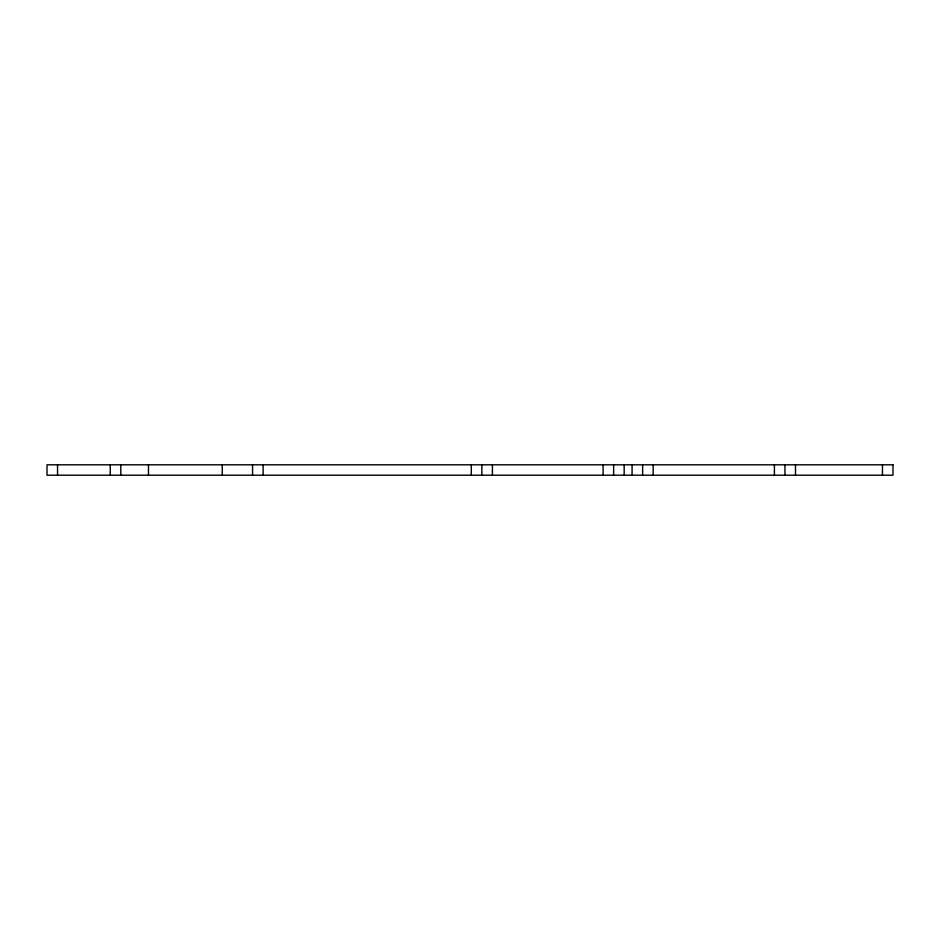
<?xml version="1.0" encoding="UTF-8"?>
<svg xmlns="http://www.w3.org/2000/svg" width="940" height="940" viewBox="0 0 940 940"><rect width="100%" height="100%" fill="white"/><g stroke="black" fill="none" stroke-linecap="round" stroke-linejoin="round"><path stroke-width="1.41" d="M882.46 464.806L882.46 475.194M795.487 464.806L795.487 475.194M784.947 464.806L784.947 475.194M774.407 464.806L774.407 475.194M653.171 464.806L653.171 475.194M642.631 464.806L642.631 475.194M632.08 464.806L632.08 475.194M624.172 464.806L624.172 475.194M613.632 464.806L613.632 475.194M603.092 464.806L603.092 475.194M492.407 464.806L492.407 475.194M481.856 464.806L481.856 475.194M471.316 464.806L471.316 475.194M263.118 464.806L263.118 475.194M252.566 464.806L252.566 475.194M222.263 464.806L222.263 475.194M148.473 464.806L148.473 475.194M120.79 464.806L120.79 475.194M110.25 464.806L110.25 475.194M57.54 464.806L57.54 475.194M892.977 464.806L47.024 464.806L47 475.194L892.977 475.194L893 464.806"/></g></svg>
